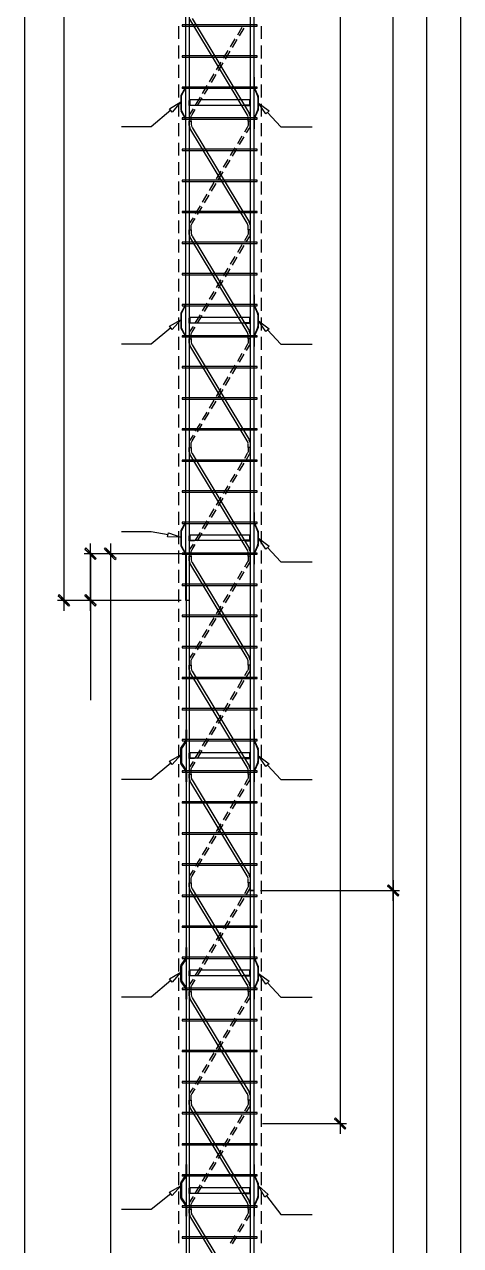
# Model space of a CAD drawing. Extents: x -1 to 315, y 0 to 224.
# Drawn here: x 146.9 to 169.2, y 97.4 to 159.8 of the extents above; entities that cross this region are included whole.
import ezdxf

# ---------------------------------------------------------------- set-up
doc = ezdxf.new("R2010")
doc.units = 0
doc.header["$MEASUREMENT"] = 0
doc.layers.add('UNDERLAY', color=8, linetype='Continuous')

msp = doc.modelspace()

# ---------------------------------------------------------------- linework, layer by layer
at = {"layer": 'UNDERLAY'}
for p, q in [((169.213, 206.563), (169.213, 41.723)), ((146.934, 201.534), (146.934, 43.313)), ((167.477, 200.75), (167.477, 44.108)), ((148.951, 192.809), (148.951, 129.838)), ((155.178, 130.365), (155.178, 192.282)), ((155.346, 192.282), (155.346, 130.365)), ((165.774, 115.02), (165.774, 177.99)), ((158.471, 177.464), (158.471, 115.546)), ((158.661, 115.546), (158.661, 177.464)), ((163.063, 166.084), (163.063, 103.113)), ((154.797, 159.7), (154.797, 159.039)), ((158.818, 159.767), (154.999, 159.767)), ((154.999, 159.767), (154.999, 159.7)), ((154.999, 159.7), (158.818, 159.7)), ((158.315, 155.186), (155.391, 160.047)), ((155.503, 160.08), (158.427, 155.219)), ((158.818, 159.7), (158.818, 159.767)), ((159.031, 159.7), (159.031, 159.039)), ((158.046, 159.632), (157.81, 159.24)), ((157.922, 159.206), (158.158, 159.598)), ((154.797, 158.703), (154.797, 158.042)), ((157.329, 158.445), (157.093, 158.053)), ((157.687, 159.039), (157.452, 158.647)), ((157.564, 158.613), (157.799, 159.005)), ((159.031, 158.703), (159.031, 158.042)), ((158.818, 158.176), (154.999, 158.176)), ((154.999, 158.176), (154.999, 158.109)), ((154.999, 158.109), (158.818, 158.109)), ((156.97, 157.851), (156.735, 157.46)), ((156.847, 157.415), (157.082, 157.818)), ((157.206, 158.008), (157.441, 158.411)), ((158.818, 158.109), (158.818, 158.176)), ((154.797, 157.717), (154.797, 157.056)), ((156.612, 157.258), (156.377, 156.855)), ((156.489, 156.821), (156.724, 157.224)), ((159.031, 157.717), (159.031, 157.056)), ((154.797, 156.72), (154.797, 156.059)), ((158.818, 156.586), (154.999, 156.586)), ((154.999, 156.586), (154.999, 156.518)), ((155.138, 156.556), (155.145, 156.58)), ((155.178, 157.09), (155.156, 157.09)), ((155.156, 157.09), (155.156, 156.574)), ((155.161, 156.545), (155.167, 156.569)), ((155.178, 156.563), (155.178, 157.09)), ((156.253, 156.664), (156.018, 156.261)), ((156.13, 156.227), (156.365, 156.619)), ((158.684, 157.09), (158.661, 157.09)), ((158.661, 157.09), (158.661, 156.563)), ((158.661, 156.569), (158.666, 156.549)), ((158.684, 156.574), (158.684, 157.09)), ((158.684, 156.58), (158.688, 156.56)), ((158.818, 156.53), (158.818, 156.586)), ((159.031, 156.72), (159.031, 156.059)), ((154.927, 156.156), (154.921, 156.132)), ((154.921, 156.126), (154.921, 155.398)), ((155.145, 156.541), (154.932, 156.16)), ((154.949, 156.145), (154.943, 156.121)), ((154.954, 156.149), (155.167, 156.53)), ((154.954, 155.41), (154.954, 156.115)), ((154.999, 156.53), (158.818, 156.53)), ((155.906, 156.07), (155.66, 155.667)), ((155.772, 155.634), (156.007, 156.026)), ((158.661, 156.541), (158.863, 156.093)), ((158.885, 156.104), (158.695, 156.552)), ((158.863, 156.076), (158.859, 156.096)), ((158.863, 156.07), (158.863, 155.466)), ((158.885, 156.087), (158.881, 156.107)), ((158.897, 155.454), (158.897, 156.082)), ((154.416, 155.398), (153.408, 154.558)), ((154.349, 155.477), (154.921, 155.824)), ((154.484, 155.309), (154.349, 155.477)), ((154.921, 155.824), (154.484, 155.309)), ((154.797, 155.734), (154.797, 155.073)), ((154.921, 155.404), (154.927, 155.38)), ((154.932, 155.376), (155.145, 154.984)), ((154.943, 155.415), (154.949, 155.391)), ((155.167, 154.995), (154.954, 155.387)), ((155.346, 155.634), (155.346, 155.891)), ((155.346, 155.891), (155.38, 155.891)), ((155.615, 155.634), (155.346, 155.634)), ((158.449, 155.925), (155.38, 155.925)), ((155.38, 155.925), (155.38, 155.656)), ((155.38, 155.891), (155.38, 155.656)), ((155.38, 155.656), (155.615, 155.656)), ((155.548, 155.466), (155.391, 155.219)), ((155.503, 155.186), (155.648, 155.432)), ((155.514, 155.656), (158.449, 155.656)), ((155.615, 155.656), (155.615, 155.634)), ((158.449, 155.656), (158.202, 155.656)), ((158.202, 155.656), (158.202, 155.634)), ((158.202, 155.634), (158.471, 155.634)), ((158.449, 155.656), (158.449, 155.925)), ((158.471, 155.891), (158.449, 155.891)), ((158.449, 155.891), (158.449, 155.656)), ((158.471, 155.634), (158.471, 155.891)), ((158.863, 155.443), (158.661, 154.995)), ((158.695, 154.984), (158.885, 155.432)), ((158.859, 155.451), (158.863, 155.471)), ((158.881, 155.44), (158.885, 155.46)), ((159.266, 155.208), (158.897, 155.768)), ((158.897, 155.768), (159.435, 155.365)), ((159.031, 155.734), (159.031, 155.073)), ((159.435, 155.365), (159.266, 155.208)), ((154.797, 154.738), (154.797, 154.077)), ((158.818, 155.006), (154.999, 155.006)), ((154.999, 155.006), (154.999, 154.928)), ((154.999, 154.939), (158.818, 154.939)), ((155.145, 154.968), (155.138, 154.992)), ((155.156, 154.962), (155.156, 154.446)), ((155.167, 154.978), (155.161, 155.003)), ((155.178, 154.446), (155.178, 154.973)), ((155.358, 155.163), (155.346, 155.13)), ((155.346, 155.13), (155.346, 154.838)), ((155.346, 154.838), (155.458, 154.838)), ((155.346, 154.838), (155.458, 154.838)), ((155.346, 154.626), (155.346, 154.838)), ((155.369, 155.197), (155.358, 155.163)), ((155.391, 155.219), (155.369, 155.197)), ((155.458, 155.096), (155.47, 155.13)), ((155.458, 154.838), (155.458, 155.096)), ((155.458, 154.838), (155.458, 154.659)), ((155.47, 155.13), (155.481, 155.152)), ((155.481, 155.152), (155.503, 155.186)), ((158.359, 155.057), (158.315, 155.186)), ((158.359, 154.838), (158.359, 155.051)), ((158.471, 154.838), (158.359, 154.838)), ((158.471, 154.838), (158.359, 154.838)), ((158.359, 154.838), (158.359, 154.626)), ((158.46, 155.102), (158.415, 155.23)), ((158.471, 155.096), (158.471, 154.838)), ((158.471, 154.581), (158.471, 154.838)), ((158.666, 154.999), (158.661, 154.978)), ((158.661, 154.973), (158.661, 154.446)), ((158.688, 154.987), (158.684, 154.967)), ((158.684, 154.446), (158.684, 154.962)), ((158.818, 154.939), (158.818, 155.006)), ((159.031, 154.738), (159.031, 154.077)), ((159.345, 155.286), (160.039, 154.558)), ((153.408, 154.558), (151.885, 154.558)), ((155.156, 154.446), (155.178, 154.446)), ((155.346, 154.631), (155.391, 154.503)), ((158.315, 149.63), (155.391, 154.491)), ((155.447, 154.665), (155.491, 154.536)), ((155.503, 154.525), (158.427, 149.664)), ((158.046, 154.077), (157.81, 153.685)), ((158.315, 154.525), (158.169, 154.278)), ((158.281, 154.245), (158.427, 154.491)), ((158.337, 154.558), (158.315, 154.525)), ((158.348, 154.592), (158.337, 154.558)), ((158.359, 154.626), (158.348, 154.592)), ((158.427, 154.491), (158.449, 154.513)), ((158.449, 154.513), (158.46, 154.547)), ((158.46, 154.547), (158.471, 154.581)), ((158.661, 154.446), (158.684, 154.446)), ((160.039, 154.558), (161.63, 154.558)), ((154.797, 153.741), (154.797, 153.08)), ((157.687, 153.483), (157.452, 153.091)), ((157.564, 153.046), (157.799, 153.45)), ((157.922, 153.651), (158.158, 154.043)), ((159.031, 153.741), (159.031, 153.08)), ((158.818, 153.416), (154.999, 153.416)), ((154.999, 153.416), (154.999, 153.349)), ((154.999, 153.349), (158.818, 153.349)), ((157.329, 152.889), (157.093, 152.497)), ((157.206, 152.453), (157.441, 152.856)), ((158.818, 153.349), (158.818, 153.416)), ((154.797, 152.755), (154.797, 152.094)), ((156.97, 152.296), (156.735, 151.893)), ((156.847, 151.859), (157.082, 152.262)), ((159.031, 152.755), (159.031, 152.094)), ((154.797, 151.758), (154.797, 151.098)), ((158.818, 151.826), (154.999, 151.826)), ((154.999, 151.826), (154.999, 151.758)), ((154.999, 151.758), (158.818, 151.758)), ((156.612, 151.702), (156.377, 151.299)), ((156.489, 151.265), (156.724, 151.657)), ((158.818, 151.758), (158.818, 151.826)), ((159.031, 151.758), (159.031, 151.098)), ((156.253, 151.109), (156.018, 150.706)), ((156.13, 150.672), (156.365, 151.064)), ((154.797, 150.773), (154.797, 150.112)), ((155.906, 150.515), (155.66, 150.112)), ((155.772, 150.078), (156.007, 150.47)), ((159.031, 150.773), (159.031, 150.112)), ((154.797, 149.776), (154.797, 149.115)), ((158.818, 150.235), (154.999, 150.235)), ((154.999, 150.235), (154.999, 150.168)), ((154.999, 150.179), (158.818, 150.179)), ((155.548, 149.91), (155.391, 149.664)), ((155.503, 149.63), (155.648, 149.876)), ((158.818, 150.179), (158.818, 150.235)), ((159.031, 149.776), (159.031, 149.115)), ((155.358, 149.608), (155.346, 149.574)), ((155.346, 149.574), (155.346, 149.283)), ((155.346, 149.283), (155.458, 149.283)), ((155.346, 149.283), (155.458, 149.283)), ((155.346, 149.059), (155.346, 149.283)), ((155.369, 149.641), (155.358, 149.608)), ((155.391, 149.664), (155.369, 149.641)), ((155.447, 149.109), (155.491, 148.981)), ((155.458, 149.529), (155.481, 149.596)), ((155.458, 149.283), (155.458, 149.529)), ((155.458, 149.283), (155.458, 149.104)), ((155.481, 149.596), (155.503, 149.63)), ((158.359, 149.501), (158.315, 149.63)), ((158.359, 149.283), (158.359, 149.496)), ((158.471, 149.283), (158.359, 149.283)), ((158.471, 149.283), (158.359, 149.283)), ((158.359, 149.283), (158.359, 149.07)), ((158.46, 149.546), (158.415, 149.675)), ((158.471, 149.541), (158.471, 149.283)), ((158.471, 149.025), (158.471, 149.283)), ((154.797, 148.79), (154.797, 148.129)), ((158.818, 148.656), (154.999, 148.656)), ((154.999, 148.656), (154.999, 148.577)), ((154.999, 148.589), (158.818, 148.589)), ((155.346, 149.064), (155.391, 148.936)), ((158.315, 144.074), (155.391, 148.936)), ((155.503, 148.969), (158.427, 144.108)), ((158.046, 148.521), (157.81, 148.129)), ((157.922, 148.084), (158.158, 148.488)), ((158.315, 148.969), (158.169, 148.723)), ((158.281, 148.689), (158.427, 148.936)), ((158.337, 149.003), (158.315, 148.969)), ((158.359, 149.07), (158.337, 149.003)), ((158.427, 148.936), (158.449, 148.958)), ((158.449, 148.958), (158.46, 148.991)), ((158.46, 148.991), (158.471, 149.025)), ((158.818, 148.589), (158.818, 148.656)), ((159.031, 148.79), (159.031, 148.129)), ((157.687, 147.927), (157.452, 147.536)), ((157.564, 147.491), (157.799, 147.894)), ((154.797, 147.793), (154.797, 147.132)), ((157.329, 147.334), (157.093, 146.942)), ((157.206, 146.897), (157.441, 147.301)), ((159.031, 147.793), (159.031, 147.132)), ((154.797, 146.796), (154.797, 146.135)), ((158.818, 147.065), (154.999, 147.065)), ((154.999, 147.065), (154.999, 146.998)), ((154.999, 146.998), (158.818, 146.998)), ((156.97, 146.74), (156.735, 146.337)), ((156.847, 146.304), (157.082, 146.707)), ((158.818, 146.998), (158.818, 147.065)), ((159.031, 146.796), (159.031, 146.135)), ((155.178, 145.979), (155.156, 145.979)), ((155.156, 145.979), (155.156, 145.452)), ((155.178, 145.441), (155.178, 145.979)), ((156.612, 146.147), (156.377, 145.743)), ((156.489, 145.71), (156.724, 146.102)), ((158.684, 145.979), (158.661, 145.979)), ((158.661, 145.979), (158.661, 145.441)), ((158.684, 145.452), (158.684, 145.979)), ((154.797, 145.811), (154.797, 145.15)), ((155.145, 145.43), (154.932, 145.038)), ((154.954, 145.027), (155.167, 145.419)), ((158.818, 145.475), (154.999, 145.475)), ((154.999, 145.475), (154.999, 145.407)), ((154.999, 145.407), (158.818, 145.407)), ((155.138, 145.433), (155.145, 145.458)), ((155.161, 145.422), (155.167, 145.447)), ((156.253, 145.553), (156.018, 145.15)), ((156.13, 145.116), (156.365, 145.508)), ((158.661, 145.447), (158.666, 145.427)), ((158.661, 145.419), (158.863, 144.97)), ((158.684, 145.458), (158.688, 145.438)), ((158.885, 144.982), (158.695, 145.43)), ((158.818, 145.407), (158.818, 145.475)), ((159.031, 145.811), (159.031, 145.15)), ((154.797, 144.814), (154.797, 144.153)), ((154.927, 145.045), (154.921, 145.021)), ((154.921, 145.015), (154.921, 144.287)), ((154.949, 145.034), (154.943, 145.01)), ((154.954, 144.298), (154.954, 145.004)), ((155.346, 144.522), (155.346, 144.78)), ((155.346, 144.78), (155.38, 144.78)), ((158.449, 144.814), (155.38, 144.814)), ((155.38, 144.814), (155.38, 144.545)), ((155.38, 144.78), (155.38, 144.545)), ((155.906, 144.948), (155.66, 144.556)), ((155.772, 144.522), (156.007, 144.914)), ((158.449, 144.545), (158.449, 144.814)), ((158.471, 144.78), (158.449, 144.78)), ((158.449, 144.78), (158.449, 144.545)), ((158.471, 144.522), (158.471, 144.78)), ((158.863, 144.954), (158.859, 144.974)), ((158.863, 144.948), (158.863, 144.344)), ((158.885, 144.965), (158.881, 144.985)), ((158.897, 144.332), (158.897, 144.959)), ((159.031, 144.814), (159.031, 144.153)), ((154.416, 144.287), (153.408, 143.447)), ((154.349, 144.366), (154.921, 144.702)), ((154.484, 144.198), (154.349, 144.366)), ((154.921, 144.702), (154.484, 144.198)), ((154.921, 144.293), (154.927, 144.269)), ((154.932, 144.265), (155.145, 143.873)), ((154.943, 144.304), (154.949, 144.28)), ((155.167, 143.884), (154.954, 144.265)), ((155.615, 144.522), (155.346, 144.522)), ((155.391, 144.108), (155.369, 144.086)), ((155.38, 144.545), (155.615, 144.545)), ((155.548, 144.355), (155.391, 144.108)), ((155.503, 144.074), (155.648, 144.321)), ((155.514, 144.545), (158.449, 144.545)), ((155.615, 144.545), (155.615, 144.522)), ((158.449, 144.545), (158.202, 144.545)), ((158.202, 144.545), (158.202, 144.522)), ((158.202, 144.522), (158.471, 144.522)), ((158.46, 143.979), (158.415, 144.108)), ((158.863, 144.332), (158.661, 143.873)), ((158.695, 143.862), (158.885, 144.321)), ((158.859, 144.328), (158.863, 144.349)), ((158.881, 144.318), (158.885, 144.338)), ((159.266, 144.097), (158.897, 144.646)), ((158.897, 144.646), (159.435, 144.242)), ((159.435, 144.242), (159.266, 144.097)), ((159.345, 144.175), (160.039, 143.447)), ((154.797, 143.828), (154.797, 143.167)), ((158.818, 143.884), (154.999, 143.884)), ((154.999, 143.884), (154.999, 143.817)), ((154.999, 143.828), (158.818, 143.828)), ((155.145, 143.856), (155.138, 143.88)), ((155.156, 143.85), (155.156, 143.324)), ((155.167, 143.867), (155.161, 143.892)), ((155.178, 143.324), (155.178, 143.862)), ((155.358, 144.052), (155.346, 144.019)), ((155.346, 144.019), (155.346, 143.727)), ((155.346, 143.727), (155.458, 143.727)), ((155.346, 143.727), (155.458, 143.727)), ((155.346, 143.503), (155.346, 143.727)), ((155.346, 143.509), (155.391, 143.38)), ((155.369, 144.086), (155.358, 144.052)), ((155.447, 143.554), (155.491, 143.425)), ((155.458, 143.974), (155.481, 144.041)), ((155.458, 143.727), (155.458, 143.974)), ((155.458, 143.727), (155.458, 143.548)), ((155.481, 144.041), (155.503, 144.074)), ((158.359, 143.946), (158.315, 144.074)), ((158.348, 143.469), (158.337, 143.447)), ((158.359, 143.503), (158.348, 143.469)), ((158.359, 143.727), (158.359, 143.94)), ((158.471, 143.727), (158.359, 143.727)), ((158.471, 143.727), (158.359, 143.727)), ((158.359, 143.727), (158.359, 143.503)), ((158.449, 143.402), (158.471, 143.469)), ((158.471, 143.974), (158.471, 143.727)), ((158.471, 143.469), (158.471, 143.727)), ((158.666, 143.888), (158.661, 143.867)), ((158.661, 143.862), (158.661, 143.324)), ((158.688, 143.877), (158.684, 143.856)), ((158.684, 143.324), (158.684, 143.85)), ((158.818, 143.828), (158.818, 143.884)), ((159.031, 143.828), (159.031, 143.167)), ((153.408, 143.447), (151.885, 143.447)), ((155.156, 143.324), (155.178, 143.324)), ((158.315, 138.519), (155.391, 143.38)), ((155.503, 143.414), (158.427, 138.552)), ((158.046, 142.966), (157.81, 142.574)), ((157.922, 142.529), (158.158, 142.932)), ((158.315, 143.414), (158.169, 143.167)), ((158.281, 143.134), (158.427, 143.38)), ((158.337, 143.447), (158.315, 143.414)), ((158.427, 143.38), (158.449, 143.402)), ((158.661, 143.324), (158.684, 143.324)), ((160.039, 143.447), (161.63, 143.447)), ((154.797, 142.831), (154.797, 142.171)), ((158.818, 142.305), (154.999, 142.305)), ((154.999, 142.305), (154.999, 142.238)), ((154.999, 142.238), (158.818, 142.238)), ((157.687, 142.372), (157.452, 141.98)), ((157.564, 141.935), (157.799, 142.338)), ((158.818, 142.238), (158.818, 142.305)), ((159.031, 142.831), (159.031, 142.171)), ((154.797, 141.834), (154.797, 141.174)), ((157.329, 141.779), (157.093, 141.375)), ((157.206, 141.342), (157.441, 141.745)), ((159.031, 141.834), (159.031, 141.174)), ((156.97, 141.185), (156.735, 140.782)), ((156.847, 140.748), (157.082, 141.14)), ((154.797, 140.849), (154.797, 140.188)), ((158.818, 140.714), (154.999, 140.714)), ((154.999, 140.714), (154.999, 140.647)), ((154.999, 140.647), (158.818, 140.647)), ((156.612, 140.591), (156.377, 140.188)), ((156.489, 140.154), (156.724, 140.546)), ((158.818, 140.647), (158.818, 140.714)), ((159.031, 140.849), (159.031, 140.188)), ((154.797, 139.852), (154.797, 139.191)), ((156.253, 139.986), (156.018, 139.594)), ((156.13, 139.561), (156.365, 139.953)), ((159.031, 139.852), (159.031, 139.191)), ((158.818, 139.124), (154.999, 139.124)), ((154.999, 139.124), (154.999, 139.057)), ((155.906, 139.392), (155.66, 139)), ((155.772, 138.967), (156.007, 139.359)), ((158.818, 139.068), (158.818, 139.124)), ((154.797, 138.866), (154.797, 138.205)), ((154.999, 139.068), (158.818, 139.068)), ((155.358, 138.497), (155.346, 138.463)), ((155.369, 138.519), (155.358, 138.497)), ((155.391, 138.552), (155.369, 138.519)), ((155.548, 138.799), (155.391, 138.552)), ((155.458, 138.418), (155.481, 138.485)), ((155.481, 138.485), (155.503, 138.519)), ((155.503, 138.519), (155.648, 138.765)), ((158.359, 138.39), (158.315, 138.519)), ((158.46, 138.424), (158.415, 138.552)), ((159.031, 138.866), (159.031, 138.205)), ((154.797, 137.869), (154.797, 137.209)), ((155.346, 138.463), (155.346, 138.172)), ((155.346, 138.172), (155.458, 138.172)), ((155.346, 138.172), (155.458, 138.172)), ((155.346, 137.948), (155.346, 138.172)), ((155.346, 137.953), (155.391, 137.825)), ((155.447, 137.998), (155.491, 137.869)), ((155.458, 138.172), (155.458, 138.418)), ((155.458, 138.172), (155.458, 137.993)), ((155.503, 137.858), (158.427, 132.997)), ((158.315, 137.858), (158.169, 137.612)), ((158.337, 137.88), (158.315, 137.858)), ((158.348, 137.914), (158.337, 137.88)), ((158.359, 137.948), (158.348, 137.914)), ((158.359, 138.172), (158.359, 138.385)), ((158.471, 138.172), (158.359, 138.172)), ((158.471, 138.172), (158.359, 138.172)), ((158.359, 138.172), (158.359, 137.948)), ((158.449, 137.847), (158.471, 137.914)), ((158.471, 138.418), (158.471, 138.172)), ((158.471, 137.914), (158.471, 138.172)), ((159.031, 137.869), (159.031, 137.209)), ((158.818, 137.533), (154.999, 137.533)), ((154.999, 137.533), (154.999, 137.466)), ((154.999, 137.477), (158.818, 137.477)), ((158.315, 132.963), (155.391, 137.825)), ((158.046, 137.41), (157.81, 137.018)), ((157.922, 136.973), (158.158, 137.377)), ((158.281, 137.567), (158.427, 137.825)), ((158.427, 137.825), (158.449, 137.847)), ((158.818, 137.477), (158.818, 137.533)), ((154.797, 136.884), (154.797, 136.212)), ((157.687, 136.816), (157.452, 136.413)), ((157.564, 136.38), (157.799, 136.783)), ((159.031, 136.884), (159.031, 136.212)), ((157.329, 136.223), (157.093, 135.82)), ((157.206, 135.786), (157.441, 136.178)), ((154.797, 135.887), (154.797, 135.226)), ((158.818, 135.954), (154.999, 135.954)), ((154.999, 135.954), (154.999, 135.887)), ((154.999, 135.887), (158.818, 135.887)), ((156.97, 135.629), (156.735, 135.226)), ((156.847, 135.192), (157.082, 135.584)), ((158.818, 135.887), (158.818, 135.954)), ((159.031, 135.887), (159.031, 135.226)), ((154.797, 134.89), (154.797, 134.229)), ((155.178, 134.856), (155.156, 134.856)), ((155.156, 134.856), (155.156, 134.341)), ((155.178, 134.33), (155.178, 134.856)), ((156.612, 135.036), (156.377, 134.632)), ((156.489, 134.599), (156.724, 134.991)), ((158.684, 134.856), (158.661, 134.856)), ((158.661, 134.856), (158.661, 134.33)), ((158.684, 134.341), (158.684, 134.856)), ((159.031, 134.89), (159.031, 134.229)), ((155.145, 134.319), (154.932, 133.927)), ((154.954, 133.916), (155.167, 134.308)), ((158.818, 134.364), (154.999, 134.364)), ((154.999, 134.364), (154.999, 134.297)), ((154.999, 134.297), (158.818, 134.297)), ((155.138, 134.322), (155.145, 134.347)), ((155.161, 134.311), (155.167, 134.335)), ((156.253, 134.431), (156.018, 134.039)), ((156.13, 134.005), (156.365, 134.397)), ((158.661, 134.336), (158.666, 134.316)), ((158.661, 134.308), (158.863, 133.86)), ((158.684, 134.347), (158.688, 134.326)), ((158.885, 133.871), (158.695, 134.319)), ((158.818, 134.297), (158.818, 134.364)), ((153.408, 133.86), (151.885, 133.86)), ((154.271, 133.714), (153.408, 133.86)), ((154.249, 133.602), (154.293, 133.815)), ((154.921, 133.591), (154.249, 133.602)), ((154.293, 133.815), (154.921, 133.591)), ((154.797, 133.905), (154.797, 133.243)), ((154.927, 133.934), (154.921, 133.91)), ((154.921, 133.905), (154.921, 133.176)), ((154.949, 133.923), (154.943, 133.899)), ((154.954, 133.188), (154.954, 133.893)), ((155.346, 133.4), (155.346, 133.669)), ((155.346, 133.669), (155.38, 133.669)), ((158.449, 133.691), (155.38, 133.691)), ((155.38, 133.691), (155.38, 133.434)), ((155.38, 133.669), (155.38, 133.434)), ((155.906, 133.837), (155.66, 133.445)), ((155.772, 133.411), (156.007, 133.803)), ((158.449, 133.434), (158.449, 133.691)), ((158.471, 133.669), (158.449, 133.669)), ((158.449, 133.669), (158.449, 133.434)), ((158.471, 133.4), (158.471, 133.669)), ((158.863, 133.843), (158.859, 133.863)), ((158.863, 133.837), (158.863, 133.232)), ((158.885, 133.854), (158.881, 133.874)), ((158.897, 133.221), (158.897, 133.848)), ((159.266, 132.986), (158.897, 133.535)), ((158.897, 133.535), (159.435, 133.132)), ((159.031, 133.905), (159.031, 133.243)), ((150.071, 133.042), (150.015, 132.986)), ((150.015, 132.986), (150.597, 132.504)), ((150.015, 132.986), (150.597, 132.504)), ((150.541, 132.448), (150.015, 132.986)), ((150.597, 132.504), (150.071, 133.042)), ((150.306, 132.74), (150.306, 133.277)), ((151.023, 132.986), (151.079, 133.042)), ((151.616, 132.504), (151.023, 132.986)), ((151.023, 132.986), (151.56, 132.448)), ((151.616, 132.504), (151.023, 132.986)), ((151.079, 133.042), (151.616, 132.504)), ((151.325, 133.277), (151.325, 70.296)), ((154.797, 132.908), (154.797, 132.247)), ((154.921, 133.182), (154.927, 133.157)), ((154.932, 133.143), (155.145, 132.762)), ((154.943, 133.193), (154.949, 133.169)), ((155.167, 132.773), (154.954, 133.154)), ((155.615, 133.4), (155.346, 133.4)), ((155.358, 132.941), (155.346, 132.896)), ((155.346, 132.896), (155.346, 132.616)), ((155.369, 132.963), (155.358, 132.941)), ((155.391, 132.997), (155.369, 132.963)), ((155.38, 133.434), (155.615, 133.434)), ((155.548, 133.243), (155.391, 132.997)), ((155.458, 132.863), (155.481, 132.93)), ((155.458, 132.616), (155.458, 132.863)), ((155.481, 132.93), (155.503, 132.963)), ((155.503, 132.963), (155.648, 133.21)), ((155.514, 133.434), (158.449, 133.434)), ((155.615, 133.434), (155.615, 133.4)), ((158.449, 133.434), (158.202, 133.434)), ((158.202, 133.434), (158.202, 133.4)), ((158.202, 133.4), (158.471, 133.4)), ((158.359, 132.835), (158.315, 132.963)), ((158.46, 132.868), (158.415, 132.997)), ((158.471, 132.863), (158.471, 132.616)), ((158.863, 133.21), (158.661, 132.762)), ((158.695, 132.751), (158.885, 133.199)), ((158.859, 133.217), (158.863, 133.238)), ((158.881, 133.206), (158.885, 133.227)), ((159.031, 132.908), (159.031, 132.247)), ((159.435, 133.132), (159.266, 132.986)), ((159.345, 133.064), (160.039, 132.325)), ((154.943, 132.74), (149.992, 132.74)), ((150.306, 132.74), (150.306, 130.365)), ((150.306, 130.365), (150.306, 132.74)), ((150.597, 132.504), (150.541, 132.448)), ((155.078, 132.74), (151.001, 132.74)), ((151.56, 132.448), (151.616, 132.504)), ((158.818, 132.773), (154.999, 132.773)), ((154.999, 132.773), (154.999, 132.706)), ((154.999, 132.717), (158.818, 132.717)), ((155.145, 132.734), (155.138, 132.758)), ((155.156, 132.728), (155.156, 132.213)), ((155.167, 132.745), (155.161, 132.769)), ((155.178, 132.213), (155.178, 132.74)), ((155.212, 132.74), (155.346, 132.74)), ((155.212, 70.833), (155.212, 132.74)), ((155.212, 132.74), (155.346, 132.74)), ((155.346, 132.74), (155.346, 70.833)), ((155.346, 132.616), (155.458, 132.616)), ((155.346, 132.616), (155.458, 132.616)), ((155.346, 132.392), (155.346, 132.616)), ((155.346, 132.398), (155.391, 132.269)), ((158.315, 127.408), (155.391, 132.258)), ((155.447, 132.431), (155.491, 132.303)), ((155.458, 132.616), (155.458, 132.426)), ((155.503, 132.303), (158.427, 127.441)), ((158.315, 132.303), (158.169, 132.056)), ((158.281, 132.012), (158.427, 132.258)), ((158.337, 132.325), (158.315, 132.303)), ((158.359, 132.392), (158.337, 132.325)), ((158.359, 132.616), (158.359, 132.829)), ((158.471, 132.616), (158.359, 132.616)), ((158.471, 132.616), (158.359, 132.616)), ((158.359, 132.616), (158.359, 132.392)), ((158.427, 132.258), (158.449, 132.291)), ((158.449, 132.291), (158.471, 132.359)), ((158.471, 132.359), (158.471, 132.616)), ((158.666, 132.765), (158.661, 132.745)), ((158.661, 132.74), (158.661, 132.213)), ((158.688, 132.754), (158.684, 132.734)), ((158.684, 132.213), (158.684, 132.728)), ((158.818, 132.717), (158.818, 132.773)), ((160.039, 132.325), (161.63, 132.325)), ((154.797, 131.922), (154.797, 131.261)), ((155.156, 132.213), (155.178, 132.213)), ((158.046, 131.855), (157.81, 131.463)), ((157.922, 131.418), (158.158, 131.821)), ((158.661, 132.213), (158.684, 132.213)), ((159.031, 131.922), (159.031, 131.261)), ((158.818, 131.193), (154.999, 131.193)), ((154.999, 131.193), (154.999, 131.115)), ((154.999, 131.126), (158.818, 131.126)), ((157.687, 131.261), (157.452, 130.858)), ((157.564, 130.824), (157.799, 131.227)), ((158.818, 131.126), (158.818, 131.193)), ((148.716, 130.656), (148.659, 130.6)), ((148.659, 130.6), (149.242, 130.13)), ((148.659, 130.6), (149.242, 130.13)), ((149.186, 130.073), (148.659, 130.6)), ((149.242, 130.13), (148.716, 130.656)), ((150.015, 130.6), (150.071, 130.656)), ((150.597, 130.13), (150.015, 130.6)), ((150.015, 130.6), (150.541, 130.073)), ((150.597, 130.13), (150.015, 130.6)), ((150.071, 130.656), (150.597, 130.13)), ((154.797, 130.925), (154.797, 130.264)), ((157.329, 130.667), (157.093, 130.264)), ((157.206, 130.23), (157.441, 130.623)), ((159.031, 130.925), (159.031, 130.264)), ((154.943, 130.365), (148.626, 130.365)), ((149.242, 130.13), (149.186, 130.073)), ((154.943, 130.365), (149.992, 130.365)), ((150.306, 129.838), (150.306, 130.365)), ((150.306, 130.365), (150.306, 125.269)), ((150.541, 130.073), (150.597, 130.13)), ((154.797, 129.928), (154.797, 129.267)), ((155.346, 130.365), (155.178, 130.365)), ((156.97, 130.073), (156.735, 129.67)), ((156.847, 129.637), (157.082, 130.029)), ((159.031, 129.928), (159.031, 129.267)), ((158.818, 129.603), (154.999, 129.603)), ((154.999, 129.603), (154.999, 129.536)), ((154.999, 129.536), (158.818, 129.536)), ((156.612, 129.469), (156.377, 129.077)), ((156.489, 129.043), (156.724, 129.435)), ((158.818, 129.536), (158.818, 129.603)), ((154.797, 128.942), (154.797, 128.282)), ((156.253, 128.875), (156.018, 128.483)), ((156.13, 128.45), (156.365, 128.841)), ((159.031, 128.942), (159.031, 128.282)), ((154.797, 127.946), (154.797, 127.285)), ((158.818, 128.013), (154.999, 128.013)), ((154.999, 128.013), (154.999, 127.946)), ((154.999, 127.946), (158.818, 127.946)), ((155.906, 128.282), (155.66, 127.89)), ((155.772, 127.845), (156.007, 128.248)), ((158.818, 127.946), (158.818, 128.013)), ((159.031, 127.946), (159.031, 127.285)), ((155.358, 127.374), (155.346, 127.341)), ((155.346, 127.341), (155.346, 127.061)), ((155.369, 127.408), (155.358, 127.374)), ((155.391, 127.441), (155.369, 127.408)), ((155.548, 127.688), (155.391, 127.441)), ((155.458, 127.307), (155.481, 127.374)), ((155.458, 127.061), (155.458, 127.307)), ((155.481, 127.374), (155.503, 127.408)), ((155.503, 127.408), (155.648, 127.654)), ((158.359, 127.279), (158.315, 127.407)), ((158.359, 127.061), (158.359, 127.273)), ((158.46, 127.313), (158.415, 127.441)), ((158.471, 127.307), (158.471, 127.061)), ((154.797, 126.96), (154.797, 126.299)), ((155.346, 127.061), (155.458, 127.061)), ((155.346, 127.061), (155.458, 127.061)), ((155.346, 126.837), (155.346, 127.061)), ((155.346, 126.842), (155.391, 126.714)), ((158.315, 121.852), (155.391, 126.702)), ((155.447, 126.876), (155.491, 126.747)), ((155.458, 127.061), (155.458, 126.87)), ((155.503, 126.747), (158.427, 121.886)), ((158.315, 126.747), (158.169, 126.501)), ((158.281, 126.456), (158.427, 126.702)), ((158.337, 126.77), (158.315, 126.747)), ((158.359, 126.837), (158.337, 126.77)), ((158.471, 127.061), (158.359, 127.061)), ((158.471, 127.061), (158.359, 127.061)), ((158.359, 127.061), (158.359, 126.837)), ((158.427, 126.702), (158.449, 126.736)), ((158.449, 126.736), (158.471, 126.803)), ((158.471, 126.803), (158.471, 127.061)), ((159.031, 126.96), (159.031, 126.299)), ((158.818, 126.423), (154.999, 126.423)), ((154.999, 126.423), (154.999, 126.355)), ((154.999, 126.366), (158.818, 126.366)), ((158.046, 126.299), (157.81, 125.896)), ((157.922, 125.862), (158.158, 126.266)), ((158.818, 126.366), (158.818, 126.423)), ((154.797, 125.963), (154.797, 125.302)), ((157.687, 125.706), (157.452, 125.302)), ((157.564, 125.269), (157.799, 125.661)), ((159.031, 125.963), (159.031, 125.302)), ((154.797, 124.966), (154.797, 124.305)), ((158.818, 124.843), (154.999, 124.843)), ((154.999, 124.843), (154.999, 124.764)), ((154.999, 124.776), (158.818, 124.776)), ((157.329, 125.112), (157.093, 124.708)), ((157.206, 124.675), (157.441, 125.067)), ((158.818, 124.776), (158.818, 124.843)), ((159.031, 124.966), (159.031, 124.305)), ((156.97, 124.507), (156.735, 124.115)), ((156.847, 124.081), (157.082, 124.473)), ((154.797, 123.981), (154.797, 123.319)), ((155.189, 123.23), (155.189, 123.745)), ((155.189, 123.745), (155.212, 123.745)), ((155.212, 123.745), (155.212, 123.219)), ((156.612, 123.913), (156.377, 123.521)), ((156.489, 123.488), (156.724, 123.88)), ((158.684, 123.745), (158.661, 123.745)), ((158.661, 123.745), (158.661, 123.219)), ((158.684, 123.23), (158.684, 123.745)), ((159.031, 123.981), (159.031, 123.319)), ((154.797, 122.984), (154.797, 122.323)), ((154.932, 122.816), (155.178, 123.196)), ((155.212, 123.185), (154.954, 122.804)), ((158.818, 123.252), (154.999, 123.252)), ((154.999, 123.252), (154.999, 123.185)), ((154.999, 123.185), (158.818, 123.185)), ((155.17, 123.208), (155.178, 123.236)), ((155.204, 123.197), (155.212, 123.225)), ((156.253, 123.319), (156.018, 122.928)), ((156.13, 122.894), (156.365, 123.286)), ((158.661, 123.225), (158.666, 123.204)), ((158.661, 123.196), (158.863, 122.748)), ((158.684, 123.236), (158.688, 123.215)), ((158.885, 122.76), (158.695, 123.208)), ((158.818, 123.185), (158.818, 123.252)), ((159.031, 122.984), (159.031, 122.323)), ((154.349, 122.144), (154.921, 122.48)), ((154.921, 122.48), (154.484, 121.976)), ((154.929, 122.826), (154.921, 122.799)), ((154.921, 122.054), (154.921, 122.793)), ((154.951, 122.815), (154.943, 122.787)), ((154.954, 122.782), (154.954, 122.065)), ((155.346, 122.289), (155.346, 122.558)), ((155.346, 122.558), (155.38, 122.558)), ((155.615, 122.289), (155.346, 122.289)), ((158.449, 122.58), (155.38, 122.58)), ((155.38, 122.58), (155.38, 122.323)), ((155.38, 122.558), (155.38, 122.323)), ((155.38, 122.323), (155.615, 122.323)), ((155.514, 122.323), (158.449, 122.323)), ((155.615, 122.323), (155.615, 122.289)), ((155.906, 122.726), (155.66, 122.334)), ((155.772, 122.289), (156.007, 122.693)), ((158.449, 122.323), (158.202, 122.323)), ((158.202, 122.323), (158.202, 122.289)), ((158.202, 122.289), (158.471, 122.289)), ((158.449, 122.323), (158.449, 122.58)), ((158.471, 122.558), (158.449, 122.558)), ((158.449, 122.558), (158.449, 122.323)), ((158.471, 122.289), (158.471, 122.558)), ((158.863, 122.732), (158.859, 122.752)), ((158.863, 122.726), (158.863, 122.121)), ((158.885, 122.743), (158.881, 122.763)), ((158.897, 122.11), (158.897, 122.737)), ((159.266, 121.874), (158.897, 122.424)), ((158.897, 122.424), (159.435, 122.021)), ((154.416, 122.054), (153.408, 121.214)), ((154.484, 121.976), (154.349, 122.144)), ((154.797, 121.998), (154.797, 121.337)), ((154.921, 122.06), (154.929, 122.032)), ((155.178, 121.651), (154.932, 122.031)), ((154.943, 122.071), (154.951, 122.043)), ((154.954, 122.043), (155.212, 121.662)), ((158.818, 121.662), (154.999, 121.662)), ((154.999, 121.662), (154.999, 121.595)), ((155.178, 121.623), (155.17, 121.65)), ((155.212, 121.634), (155.204, 121.661)), ((155.358, 121.819), (155.346, 121.785)), ((155.346, 121.785), (155.346, 121.494)), ((155.369, 121.852), (155.358, 121.819)), ((155.391, 121.886), (155.369, 121.852)), ((155.548, 122.132), (155.391, 121.886)), ((155.458, 121.751), (155.47, 121.785)), ((155.458, 121.494), (155.458, 121.751)), ((155.47, 121.785), (155.481, 121.819)), ((155.481, 121.819), (155.503, 121.852)), ((155.503, 121.852), (155.648, 122.099)), ((158.359, 121.724), (158.315, 121.852)), ((158.359, 121.494), (158.359, 121.718)), ((158.46, 121.757), (158.415, 121.885)), ((158.471, 121.751), (158.471, 121.494)), ((158.863, 122.099), (158.661, 121.651)), ((158.666, 121.654), (158.661, 121.634)), ((158.688, 121.643), (158.684, 121.623)), ((158.695, 121.64), (158.885, 122.088)), ((158.818, 121.595), (158.818, 121.662)), ((158.859, 122.107), (158.863, 122.127)), ((158.881, 122.095), (158.885, 122.115)), ((159.031, 121.998), (159.031, 121.337)), ((159.435, 122.021), (159.266, 121.874)), ((159.345, 121.942), (160.039, 121.214)), ((153.408, 121.214), (151.885, 121.214)), ((154.999, 121.595), (158.818, 121.595)), ((155.189, 121.102), (155.189, 121.617)), ((155.212, 121.102), (155.189, 121.102)), ((155.212, 121.628), (155.212, 121.102)), ((155.346, 121.494), (155.458, 121.494)), ((155.346, 121.494), (155.458, 121.494)), ((155.346, 121.281), (155.346, 121.494)), ((155.346, 121.287), (155.391, 121.158)), ((158.315, 116.285), (155.391, 121.147)), ((155.447, 121.32), (155.491, 121.192)), ((155.458, 121.494), (155.458, 121.315)), ((155.503, 121.192), (158.427, 116.331)), ((158.315, 121.192), (158.169, 120.934)), ((158.281, 120.9), (158.427, 121.147)), ((158.337, 121.214), (158.315, 121.192)), ((158.359, 121.281), (158.337, 121.214)), ((158.471, 121.494), (158.359, 121.494)), ((158.471, 121.494), (158.359, 121.494)), ((158.359, 121.494), (158.359, 121.281)), ((158.427, 121.147), (158.449, 121.181)), ((158.449, 121.181), (158.471, 121.248)), ((158.471, 121.248), (158.471, 121.494)), ((158.661, 121.628), (158.661, 121.102)), ((158.661, 121.102), (158.684, 121.102)), ((158.684, 121.102), (158.684, 121.617)), ((160.039, 121.214), (161.63, 121.214)), ((154.797, 121.001), (154.797, 120.34)), ((158.046, 120.743), (157.81, 120.34)), ((157.922, 120.307), (158.158, 120.699)), ((159.031, 121.001), (159.031, 120.34)), ((154.797, 120.015), (154.797, 119.344)), ((158.818, 120.071), (154.999, 120.071)), ((154.999, 120.071), (154.999, 120.004)), ((154.999, 120.015), (158.818, 120.015)), ((157.687, 120.15), (157.452, 119.747)), ((157.564, 119.713), (157.799, 120.105)), ((158.818, 120.015), (158.818, 120.071)), ((159.031, 120.015), (159.031, 119.344)), ((157.329, 119.556), (157.093, 119.153)), ((157.206, 119.119), (157.441, 119.511)), ((154.797, 119.019), (154.797, 118.358)), ((156.97, 118.951), (156.735, 118.559)), ((156.847, 118.526), (157.082, 118.918)), ((159.031, 119.019), (159.031, 118.358)), ((154.797, 118.022), (154.797, 117.361)), ((158.818, 118.492), (154.999, 118.492)), ((154.999, 118.492), (154.999, 118.414)), ((154.999, 118.425), (158.818, 118.425)), ((156.612, 118.358), (156.377, 117.966)), ((156.489, 117.932), (156.724, 118.324)), ((158.818, 118.425), (158.818, 118.492)), ((159.031, 118.022), (159.031, 117.361)), ((156.253, 117.764), (156.018, 117.372)), ((156.13, 117.327), (156.365, 117.73)), ((154.797, 117.036), (154.797, 116.375)), ((158.818, 116.902), (154.999, 116.902)), ((154.999, 116.902), (154.999, 116.834)), ((154.999, 116.834), (158.818, 116.834)), ((155.906, 117.171), (155.66, 116.779)), ((155.772, 116.734), (156.007, 117.137)), ((158.818, 116.834), (158.818, 116.902)), ((159.031, 117.036), (159.031, 116.375)), ((154.797, 116.039), (154.797, 115.378)), ((155.358, 116.263), (155.346, 116.229)), ((155.346, 116.229), (155.346, 115.939)), ((155.369, 116.297), (155.358, 116.263)), ((155.391, 116.331), (155.369, 116.297)), ((155.548, 116.577), (155.391, 116.331)), ((155.458, 116.196), (155.47, 116.229)), ((155.458, 115.939), (155.458, 116.196)), ((155.47, 116.229), (155.481, 116.263)), ((155.481, 116.263), (155.503, 116.285)), ((155.503, 116.285), (155.648, 116.543)), ((158.359, 116.168), (158.315, 116.296)), ((158.359, 115.939), (158.359, 116.162)), ((158.46, 116.201), (158.415, 116.33)), ((158.471, 116.196), (158.471, 115.939)), ((159.031, 116.039), (159.031, 115.378)), ((165.774, 116.073), (165.774, 84.061)), ((155.346, 115.939), (155.458, 115.939)), ((155.346, 115.939), (155.458, 115.939)), ((155.346, 115.726), (155.346, 115.939)), ((155.346, 115.731), (155.391, 115.603)), ((158.315, 110.73), (155.391, 115.591)), ((155.447, 115.765), (155.491, 115.636)), ((155.458, 115.939), (155.458, 115.759)), ((155.503, 115.625), (158.427, 110.775)), ((158.315, 115.625), (158.169, 115.378)), ((158.281, 115.345), (158.427, 115.591)), ((158.337, 115.659), (158.315, 115.625)), ((158.359, 115.726), (158.337, 115.659)), ((158.471, 115.939), (158.359, 115.939)), ((158.471, 115.939), (158.359, 115.939)), ((158.359, 115.939), (158.359, 115.726)), ((158.427, 115.591), (158.449, 115.625)), ((158.449, 115.625), (158.471, 115.692)), ((158.471, 115.692), (158.471, 115.939)), ((158.471, 115.546), (158.661, 115.546)), ((158.471, 115.546), (158.471, 84.588)), ((158.661, 115.546), (158.471, 115.546)), ((158.661, 84.588), (158.661, 115.546)), ((158.986, 115.546), (166.087, 115.546)), ((158.986, 115.546), (166.087, 115.546)), ((165.483, 115.782), (165.539, 115.837)), ((165.539, 115.837), (165.483, 115.782)), ((166.065, 115.311), (165.483, 115.782)), ((165.483, 115.782), (166.009, 115.255)), ((166.065, 115.311), (165.483, 115.782)), ((165.483, 115.782), (166.065, 115.311)), ((165.483, 115.782), (166.065, 115.311)), ((166.009, 115.255), (165.483, 115.782)), ((165.539, 115.837), (166.065, 115.311)), ((166.065, 115.311), (165.539, 115.837)), ((154.797, 115.054), (154.797, 114.392)), ((158.818, 115.311), (154.999, 115.311)), ((154.999, 115.311), (154.999, 115.244)), ((154.999, 115.244), (158.818, 115.244)), ((158.046, 115.188), (157.81, 114.785)), ((157.922, 114.751), (158.158, 115.143)), ((158.818, 115.244), (158.818, 115.311)), ((159.031, 115.054), (159.031, 114.392)), ((166.009, 115.255), (166.065, 115.311)), ((166.065, 115.311), (166.009, 115.255)), ((157.687, 114.594), (157.452, 114.191)), ((157.564, 114.157), (157.799, 114.549)), ((154.797, 114.057), (154.797, 113.396)), ((158.818, 113.721), (154.999, 113.721)), ((154.999, 113.721), (154.999, 113.653)), ((154.999, 113.665), (158.818, 113.665)), ((157.329, 113.989), (157.093, 113.597)), ((157.206, 113.564), (157.441, 113.956)), ((158.818, 113.665), (158.818, 113.721)), ((159.031, 114.057), (159.031, 113.396)), ((154.797, 113.06), (154.797, 112.399)), ((156.97, 113.396), (156.735, 113.004)), ((156.847, 112.97), (157.082, 113.362)), ((159.031, 113.06), (159.031, 112.399)), ((155.189, 112.119), (155.189, 112.634)), ((155.189, 112.634), (155.212, 112.634)), ((155.212, 112.634), (155.212, 112.107)), ((156.612, 112.802), (156.377, 112.41)), ((156.489, 112.365), (156.724, 112.769)), ((158.684, 112.634), (158.661, 112.634)), ((158.661, 112.634), (158.661, 112.107)), ((158.684, 112.119), (158.684, 112.634)), ((154.797, 112.074), (154.797, 111.413)), ((154.929, 111.715), (154.921, 111.688)), ((154.921, 110.943), (154.921, 111.682)), ((154.932, 111.705), (155.178, 112.085)), ((154.951, 111.704), (154.943, 111.676)), ((155.212, 112.074), (154.954, 111.693)), ((154.954, 111.671), (154.954, 110.954)), ((158.818, 112.141), (154.999, 112.141)), ((154.999, 112.141), (154.999, 112.063)), ((154.999, 112.074), (158.818, 112.074)), ((155.17, 112.097), (155.178, 112.124)), ((155.204, 112.086), (155.212, 112.113)), ((156.253, 112.209), (156.018, 111.816)), ((156.13, 111.772), (156.365, 112.175)), ((158.661, 112.113), (158.666, 112.093)), ((158.661, 112.085), (158.863, 111.637)), ((158.684, 112.124), (158.688, 112.104)), ((158.885, 111.649), (158.695, 112.097)), ((158.818, 112.074), (158.818, 112.141)), ((159.031, 112.074), (159.031, 111.413)), ((154.349, 111.032), (154.921, 111.368)), ((154.484, 110.865), (154.349, 111.032)), ((154.921, 111.368), (154.484, 110.865)), ((154.797, 111.077), (154.797, 110.417)), ((155.346, 111.178), (155.346, 111.447)), ((155.346, 111.447), (155.38, 111.447)), ((155.615, 111.178), (155.346, 111.178)), ((158.449, 111.469), (155.38, 111.469)), ((155.38, 111.469), (155.38, 111.2)), ((155.38, 111.447), (155.38, 111.2)), ((155.38, 111.2), (155.615, 111.2)), ((155.514, 111.2), (158.449, 111.2)), ((155.615, 111.2), (155.615, 111.178)), ((155.906, 111.615), (155.66, 111.212)), ((155.772, 111.178), (156.007, 111.581)), ((158.449, 111.2), (158.202, 111.2)), ((158.202, 111.2), (158.202, 111.178)), ((158.202, 111.178), (158.471, 111.178)), ((158.449, 111.2), (158.449, 111.469)), ((158.471, 111.447), (158.449, 111.447)), ((158.449, 111.447), (158.449, 111.2)), ((158.471, 111.178), (158.471, 111.447)), ((158.863, 111.621), (158.859, 111.641)), ((158.863, 111.615), (158.863, 111.01)), ((158.885, 111.632), (158.881, 111.652)), ((158.897, 110.999), (158.897, 111.626)), ((159.266, 110.752), (158.897, 111.312)), ((158.897, 111.312), (159.435, 110.909)), ((159.031, 111.077), (159.031, 110.417)), ((154.416, 110.943), (153.408, 110.103)), ((154.921, 110.949), (154.929, 110.921)), ((155.178, 110.54), (154.932, 110.92)), ((154.943, 110.96), (154.951, 110.932)), ((154.954, 110.932), (155.212, 110.551)), ((158.818, 110.551), (154.999, 110.551)), ((154.999, 110.551), (154.999, 110.484)), ((154.999, 110.484), (158.818, 110.484)), ((155.178, 110.512), (155.17, 110.539)), ((155.189, 109.991), (155.189, 110.506)), ((155.212, 110.523), (155.204, 110.55)), ((155.212, 110.517), (155.212, 109.991)), ((155.358, 110.708), (155.346, 110.674)), ((155.346, 110.674), (155.346, 110.383)), ((155.369, 110.742), (155.358, 110.708)), ((155.391, 110.775), (155.369, 110.742)), ((155.548, 111.021), (155.391, 110.775)), ((155.458, 110.64), (155.481, 110.708)), ((155.458, 110.383), (155.458, 110.64)), ((155.481, 110.708), (155.503, 110.73)), ((155.503, 110.73), (155.648, 110.976)), ((158.359, 110.612), (158.315, 110.741)), ((158.359, 110.383), (158.359, 110.607)), ((158.46, 110.646), (158.415, 110.774)), ((158.471, 110.64), (158.471, 110.383)), ((158.863, 110.987), (158.661, 110.54)), ((158.666, 110.543), (158.661, 110.523)), ((158.661, 110.517), (158.661, 109.991)), ((158.688, 110.532), (158.684, 110.512)), ((158.684, 109.991), (158.684, 110.506)), ((158.695, 110.528), (158.885, 110.976)), ((158.818, 110.484), (158.818, 110.551)), ((158.859, 110.996), (158.863, 111.016)), ((158.881, 110.984), (158.885, 111.004)), ((159.435, 110.909), (159.266, 110.752)), ((159.345, 110.831), (160.039, 110.103)), ((153.408, 110.103), (151.885, 110.103)), ((154.797, 110.092), (154.797, 109.431)), ((155.212, 109.991), (155.189, 109.991)), ((155.346, 110.383), (155.458, 110.383)), ((155.346, 110.383), (155.458, 110.383)), ((155.346, 110.17), (155.346, 110.383)), ((155.346, 110.176), (155.391, 110.047)), ((158.315, 105.175), (155.391, 110.036)), ((155.447, 110.209), (155.491, 110.081)), ((155.458, 110.383), (155.458, 110.204)), ((155.503, 110.069), (158.427, 105.219)), ((158.315, 110.069), (158.169, 109.823)), ((158.281, 109.789), (158.427, 110.036)), ((158.337, 110.103), (158.315, 110.069)), ((158.359, 110.17), (158.337, 110.103)), ((158.471, 110.383), (158.359, 110.383)), ((158.471, 110.383), (158.359, 110.383)), ((158.359, 110.383), (158.359, 110.17)), ((158.427, 110.036), (158.449, 110.069)), ((158.449, 110.069), (158.46, 110.103)), ((158.46, 110.103), (158.471, 110.137)), ((158.471, 110.137), (158.471, 110.383)), ((158.661, 109.991), (158.684, 109.991)), ((159.031, 110.092), (159.031, 109.431)), ((160.039, 110.103), (161.63, 110.103)), ((158.046, 109.632), (157.81, 109.229)), ((157.922, 109.195), (158.158, 109.588)), ((154.797, 109.095), (154.797, 108.434)), ((158.818, 108.96), (154.999, 108.96)), ((154.999, 108.96), (154.999, 108.893)), ((154.999, 108.893), (158.818, 108.893)), ((157.687, 109.027), (157.452, 108.635)), ((157.564, 108.602), (157.799, 108.994)), ((158.818, 108.893), (158.818, 108.96)), ((159.031, 109.095), (159.031, 108.434)), ((154.797, 108.098), (154.797, 107.437)), ((157.329, 108.434), (157.093, 108.042)), ((157.206, 108.008), (157.441, 108.4)), ((159.031, 108.098), (159.031, 107.437)), ((158.818, 107.37), (154.999, 107.37)), ((154.999, 107.37), (154.999, 107.303)), ((154.999, 107.314), (158.818, 107.314)), ((156.97, 107.84), (156.735, 107.448)), ((156.847, 107.404), (157.082, 107.807)), ((158.818, 107.314), (158.818, 107.37)), ((154.797, 107.112), (154.797, 106.451)), ((156.612, 107.247), (156.377, 106.855)), ((156.489, 106.81), (156.724, 107.213)), ((159.031, 107.112), (159.031, 106.451)), ((154.797, 106.115), (154.797, 105.454)), ((155.906, 106.059), (155.66, 105.656)), ((156.253, 106.653), (156.018, 106.261)), ((156.13, 106.216), (156.365, 106.62)), ((159.031, 106.115), (159.031, 105.454)), ((158.818, 105.79), (154.999, 105.79)), ((154.999, 105.79), (154.999, 105.723)), ((154.999, 105.723), (158.818, 105.723)), ((155.548, 105.466), (155.391, 105.219)), ((155.503, 105.175), (155.648, 105.421)), ((155.772, 105.623), (156.007, 106.026)), ((158.818, 105.723), (158.818, 105.79)), ((154.797, 105.13), (154.797, 104.469)), ((155.358, 105.152), (155.346, 105.119)), ((155.346, 105.119), (155.346, 104.827)), ((155.346, 104.827), (155.458, 104.827)), ((155.346, 104.827), (155.458, 104.827)), ((155.346, 104.614), (155.346, 104.827)), ((155.369, 105.186), (155.358, 105.152)), ((155.391, 105.219), (155.369, 105.186)), ((155.458, 105.085), (155.481, 105.152)), ((155.458, 104.827), (155.458, 105.085)), ((155.458, 104.827), (155.458, 104.648)), ((155.481, 105.152), (155.503, 105.175)), ((158.359, 105.057), (158.315, 105.186)), ((158.359, 104.827), (158.359, 105.051)), ((158.471, 104.827), (158.359, 104.827)), ((158.471, 104.827), (158.359, 104.827)), ((158.359, 104.827), (158.359, 104.614)), ((158.46, 105.09), (158.415, 105.219)), ((158.471, 105.085), (158.471, 104.827)), ((158.471, 104.581), (158.471, 104.827)), ((159.031, 105.13), (159.031, 104.469)), ((158.818, 104.2), (154.999, 104.2)), ((154.999, 104.2), (154.999, 104.133)), ((155.346, 104.62), (155.391, 104.492)), ((158.315, 99.619), (155.391, 104.48)), ((155.447, 104.654), (155.491, 104.525)), ((155.503, 104.514), (158.427, 99.653)), ((158.315, 104.514), (158.169, 104.267)), ((158.281, 104.233), (158.427, 104.48)), ((158.337, 104.547), (158.315, 104.514)), ((158.348, 104.581), (158.337, 104.547)), ((158.359, 104.614), (158.348, 104.581)), ((158.427, 104.48), (158.449, 104.514)), ((158.449, 104.514), (158.46, 104.547)), ((158.46, 104.547), (158.471, 104.581)), ((158.818, 104.133), (158.818, 104.2)), ((154.797, 104.133), (154.797, 103.472)), ((154.999, 104.133), (158.818, 104.133)), ((158.046, 104.066), (157.81, 103.674)), ((157.922, 103.64), (158.158, 104.032)), ((159.031, 104.133), (159.031, 103.472)), ((159.099, 103.64), (163.388, 103.64)), ((162.828, 103.931), (162.772, 103.875)), ((162.772, 103.875), (163.355, 103.405)), ((162.772, 103.875), (163.355, 103.405)), ((163.299, 103.349), (162.772, 103.875)), ((163.355, 103.405), (162.828, 103.931)), ((154.797, 103.147), (154.797, 102.486)), ((157.687, 103.472), (157.452, 103.08)), ((157.564, 103.046), (157.799, 103.438)), ((159.031, 103.147), (159.031, 102.486)), ((163.355, 103.405), (163.299, 103.349)), ((158.818, 102.61), (154.999, 102.61)), ((154.999, 102.61), (154.999, 102.543)), ((154.999, 102.554), (158.818, 102.554)), ((157.329, 102.878), (157.093, 102.486)), ((157.206, 102.453), (157.441, 102.845)), ((158.818, 102.554), (158.818, 102.61)), ((154.797, 102.15), (154.797, 101.49)), ((156.612, 101.691), (156.377, 101.299)), ((156.97, 102.285), (156.735, 101.893)), ((156.847, 101.848), (157.082, 102.251)), ((159.031, 102.15), (159.031, 101.49)), ((154.797, 101.153), (154.797, 100.493)), ((155.189, 101.03), (155.189, 101.546)), ((155.189, 101.546), (155.212, 101.546)), ((155.212, 101.546), (155.212, 101.019)), ((156.253, 101.098), (156.018, 100.694)), ((156.13, 100.661), (156.365, 101.064)), ((156.489, 101.254), (156.724, 101.658)), ((158.684, 101.546), (158.661, 101.546)), ((158.661, 101.546), (158.661, 101.019)), ((158.684, 101.03), (158.684, 101.546)), ((159.031, 101.153), (159.031, 100.493)), ((154.338, 100.134), (154.921, 100.459)), ((154.921, 100.459), (154.473, 99.966)), ((154.929, 100.627), (154.921, 100.599)), ((154.921, 99.854), (154.921, 100.593)), ((154.932, 100.616), (155.178, 100.997)), ((154.951, 100.615), (154.943, 100.588)), ((155.212, 100.985), (154.954, 100.604)), ((154.954, 100.582), (154.954, 99.865)), ((158.818, 101.019), (154.999, 101.019)), ((154.999, 101.019), (154.999, 100.952)), ((154.999, 100.963), (158.818, 100.963)), ((155.17, 101.008), (155.178, 101.036)), ((155.204, 100.997), (155.212, 101.025)), ((155.906, 100.504), (155.66, 100.101)), ((155.772, 100.067), (156.007, 100.459)), ((158.661, 101.025), (158.666, 101.004)), ((158.661, 100.997), (158.863, 100.548)), ((158.684, 101.036), (158.688, 101.015)), ((158.885, 100.56), (158.695, 101.008)), ((158.818, 100.963), (158.818, 101.019)), ((158.863, 100.532), (158.859, 100.552)), ((158.863, 100.526), (158.863, 99.921)), ((158.885, 100.543), (158.881, 100.564)), ((158.897, 99.91), (158.897, 100.537)), ((159.21, 99.877), (158.897, 100.459)), ((158.897, 100.459), (159.39, 100.011)), ((154.405, 100.056), (153.408, 99.249)), ((154.473, 99.966), (154.338, 100.134)), ((154.797, 100.168), (154.797, 99.507)), ((154.921, 99.86), (154.929, 99.832)), ((155.178, 99.451), (154.932, 99.832)), ((154.943, 99.871), (154.951, 99.844)), ((154.954, 99.843), (155.212, 99.462)), ((155.346, 100.067), (155.346, 100.336)), ((155.346, 100.336), (155.38, 100.336)), ((155.615, 100.067), (155.346, 100.067)), ((158.449, 100.358), (155.38, 100.358)), ((155.38, 100.358), (155.38, 100.089)), ((155.38, 100.336), (155.38, 100.089)), ((155.38, 100.089), (155.615, 100.089)), ((155.548, 99.91), (155.391, 99.653)), ((155.503, 99.619), (155.648, 99.865)), ((155.514, 100.089), (158.449, 100.089)), ((155.615, 100.089), (155.615, 100.067)), ((158.449, 100.089), (158.202, 100.089)), ((158.202, 100.089), (158.202, 100.067)), ((158.202, 100.067), (158.471, 100.067)), ((158.449, 100.089), (158.449, 100.358)), ((158.471, 100.336), (158.449, 100.336)), ((158.449, 100.336), (158.449, 100.089)), ((158.471, 100.067), (158.471, 100.336)), ((158.863, 99.899), (158.661, 99.451)), ((158.695, 99.44), (158.885, 99.888)), ((158.859, 99.907), (158.863, 99.927)), ((158.881, 99.895), (158.885, 99.916)), ((159.031, 100.168), (159.031, 99.507)), ((159.39, 100.011), (159.21, 99.877)), ((159.3, 99.944), (160.039, 98.992)), ((153.408, 99.249), (151.885, 99.249)), ((158.818, 99.44), (154.999, 99.44)), ((154.999, 99.44), (154.999, 99.373)), ((154.999, 99.373), (158.818, 99.373)), ((155.178, 99.423), (155.17, 99.45)), ((155.189, 98.902), (155.189, 99.417)), ((155.212, 99.434), (155.204, 99.462)), ((155.212, 99.428), (155.212, 98.902)), ((155.358, 99.597), (155.346, 99.563)), ((155.346, 99.563), (155.346, 99.272)), ((155.346, 99.272), (155.458, 99.272)), ((155.346, 99.272), (155.458, 99.272)), ((155.346, 99.059), (155.346, 99.272)), ((155.369, 99.63), (155.358, 99.597)), ((155.391, 99.653), (155.369, 99.63)), ((155.458, 99.53), (155.481, 99.597)), ((155.458, 99.272), (155.458, 99.53)), ((155.458, 99.272), (155.458, 99.092)), ((155.481, 99.597), (155.503, 99.619)), ((158.359, 99.49), (158.315, 99.618)), ((158.359, 99.272), (158.359, 99.484)), ((158.471, 99.272), (158.359, 99.272)), ((158.471, 99.272), (158.359, 99.272)), ((158.359, 99.272), (158.359, 99.059)), ((158.46, 99.535), (158.415, 99.664)), ((158.471, 99.53), (158.471, 99.272)), ((158.471, 99.025), (158.471, 99.272)), ((158.666, 99.454), (158.661, 99.434)), ((158.661, 99.428), (158.661, 98.902)), ((158.688, 99.443), (158.684, 99.423)), ((158.684, 98.902), (158.684, 99.417)), ((158.818, 99.373), (158.818, 99.44)), ((154.797, 99.171), (154.797, 98.51)), ((155.212, 98.902), (155.189, 98.902)), ((155.346, 99.065), (155.391, 98.936)), ((158.315, 94.064), (155.391, 98.925)), ((155.447, 99.098), (155.491, 98.97)), ((155.503, 98.958), (158.427, 94.097)), ((158.315, 98.958), (158.169, 98.711)), ((158.281, 98.678), (158.427, 98.925)), ((158.337, 98.992), (158.315, 98.958)), ((158.348, 99.025), (158.337, 98.992)), ((158.359, 99.059), (158.348, 99.025)), ((158.427, 98.925), (158.449, 98.958)), ((158.449, 98.958), (158.46, 98.981)), ((158.46, 98.981), (158.471, 99.025)), ((158.661, 98.902), (158.684, 98.902)), ((159.031, 99.171), (159.031, 98.51)), ((160.039, 98.992), (161.63, 98.992)), ((154.797, 98.185), (154.797, 97.524)), ((158.046, 98.51), (157.81, 98.118)), ((157.922, 98.085), (158.158, 98.477)), ((159.031, 98.185), (159.031, 97.524)), ((158.818, 97.849), (154.999, 97.849)), ((154.999, 97.849), (154.999, 97.782)), ((154.999, 97.782), (158.818, 97.782)), ((157.687, 97.916), (157.452, 97.524)), ((157.564, 97.491), (157.799, 97.883)), ((158.818, 97.782), (158.818, 97.849))]:
    msp.add_line(p, q, dxfattribs=at)

doc.saveas('drawing.dxf')
